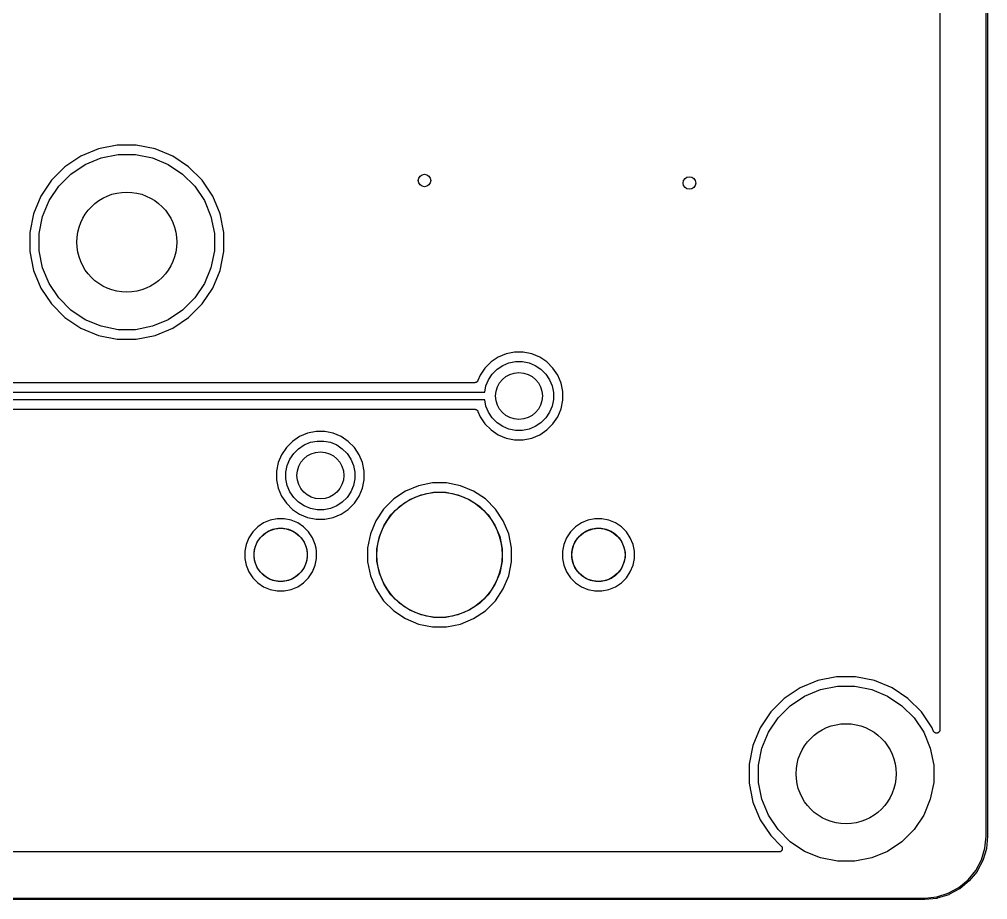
# Model space of a CAD drawing. Extents: x 13 to 148, y -136 to -18.
# Drawn here: x 116.56 to 147.53, y -136.03 to -107.88 of the extents above; entities that cross this region are included whole.
import ezdxf

# ---------------------------------------------------------------- set-up
doc = ezdxf.new("R2010")
doc.units = 0
doc.layers.add('BLACK', color=7, linetype='CONTINUOUS')

msp = doc.modelspace()

# ---------------------------------------------------------------- linework, layer by layer
at = {"layer": 'BLACK', "linetype": 'CONTINUOUS'}
for p, q in [((147.475, -133.999), (147.475, -20.0001)), ((147.525, -19.9988), (147.525, -134.001)), ((146, -23.4111), (146, -130.589)), ((119.096, -112.019), (118.532, -112.253)), ((119.695, -111.9), (119.096, -112.019)), ((120.305, -111.9), (119.695, -111.9)), ((120.904, -112.019), (120.305, -111.9)), ((121.468, -112.253), (120.904, -112.019)), ((118.532, -112.253), (118.024, -112.592)), ((118.674, -112.519), (119.183, -112.308)), ((119.183, -112.308), (119.724, -112.2)), ((119.724, -112.2), (120.276, -112.2)), ((120.276, -112.2), (120.817, -112.308)), ((120.817, -112.308), (121.326, -112.519)), ((121.976, -112.592), (121.468, -112.253)), ((118.024, -112.592), (117.592, -113.024)), ((118.215, -112.825), (118.674, -112.519)), ((121.326, -112.519), (121.785, -112.825)), ((122.408, -113.024), (121.976, -112.592)), ((117.825, -113.215), (118.215, -112.825)), ((121.785, -112.825), (122.175, -113.215)), ((117.592, -113.024), (117.253, -113.532)), ((117.519, -113.674), (117.825, -113.215)), ((122.175, -113.215), (122.481, -113.674)), ((122.747, -113.532), (122.408, -113.024)), ((117.253, -113.532), (117.019, -114.096)), ((122.981, -114.096), (122.747, -113.532)), ((117.308, -114.183), (117.519, -113.674)), ((122.481, -113.674), (122.692, -114.183)), ((117.019, -114.096), (116.9, -114.695)), ((117.2, -114.724), (117.308, -114.183)), ((122.692, -114.183), (122.8, -114.724)), ((123.1, -114.695), (122.981, -114.096)), ((116.9, -114.695), (116.9, -115.305)), ((117.2, -115.276), (117.2, -114.724)), ((122.8, -114.724), (122.8, -115.276)), ((123.1, -115.305), (123.1, -114.695)), ((116.9, -115.305), (117.019, -115.904)), ((117.308, -115.817), (117.2, -115.276)), ((122.8, -115.276), (122.692, -115.817)), ((122.981, -115.904), (123.1, -115.305)), ((117.019, -115.904), (117.253, -116.468)), ((117.519, -116.326), (117.308, -115.817)), ((122.692, -115.817), (122.481, -116.326)), ((122.747, -116.468), (122.981, -115.904)), ((117.825, -116.785), (117.519, -116.326)), ((122.481, -116.326), (122.175, -116.785)), ((117.253, -116.468), (117.592, -116.976)), ((122.408, -116.976), (122.747, -116.468)), ((117.592, -116.976), (118.024, -117.408)), ((118.215, -117.175), (117.825, -116.785)), ((122.175, -116.785), (121.785, -117.175)), ((121.976, -117.408), (122.408, -116.976)), ((118.674, -117.481), (118.215, -117.175)), ((121.785, -117.175), (121.326, -117.481)), ((118.024, -117.408), (118.532, -117.747)), ((119.183, -117.692), (118.674, -117.481)), ((121.326, -117.481), (120.817, -117.692)), ((121.468, -117.747), (121.976, -117.408)), ((118.532, -117.747), (119.096, -117.981)), ((119.724, -117.8), (119.183, -117.692)), ((120.276, -117.8), (119.724, -117.8)), ((120.817, -117.692), (120.276, -117.8)), ((120.904, -117.981), (121.468, -117.747)), ((119.096, -117.981), (119.695, -118.1)), ((119.695, -118.1), (120.305, -118.1)), ((120.305, -118.1), (120.904, -117.981)), ((132.132, -118.574), (131.877, -118.679)), ((132.402, -118.52), (132.132, -118.574)), ((132.678, -118.52), (132.402, -118.52)), ((132.948, -118.574), (132.678, -118.52)), ((133.203, -118.679), (132.948, -118.574)), ((131.648, -118.833), (131.453, -119.028)), ((131.877, -118.679), (131.648, -118.833)), ((132.019, -118.945), (132.219, -118.862)), ((132.219, -118.862), (132.432, -118.82)), ((132.432, -118.82), (132.648, -118.82)), ((132.648, -118.82), (132.861, -118.862)), ((132.861, -118.862), (133.061, -118.945)), ((133.432, -118.833), (133.203, -118.679)), ((133.627, -119.028), (133.432, -118.833)), ((131.453, -119.028), (131.299, -119.257)), ((131.686, -119.219), (131.839, -119.066)), ((131.839, -119.066), (132.019, -118.945)), ((133.061, -118.945), (133.241, -119.066)), ((133.241, -119.066), (133.394, -119.219)), ((133.781, -119.257), (133.627, -119.028)), ((131.127, -119.495), (113.953, -119.495)), ((131.137, -119.494), (131.127, -119.495)), ((131.148, -119.493), (131.137, -119.494)), ((131.149, -119.493), (131.148, -119.493)), ((131.148, -119.493), (131.148, -119.493)), ((131.158, -119.49), (131.149, -119.493)), ((131.168, -119.487), (131.158, -119.49)), ((131.169, -119.487), (131.168, -119.487)), ((131.178, -119.482), (131.169, -119.487)), ((131.169, -119.487), (131.169, -119.487)), ((131.187, -119.477), (131.178, -119.482)), ((131.188, -119.477), (131.187, -119.477)), ((131.196, -119.47), (131.188, -119.477)), ((131.188, -119.477), (131.188, -119.477)), ((131.204, -119.464), (131.196, -119.47)), ((131.205, -119.463), (131.204, -119.463)), ((131.204, -119.463), (131.204, -119.464)), ((131.211, -119.455), (131.205, -119.463)), ((131.218, -119.447), (131.211, -119.455)), ((131.223, -119.437), (131.218, -119.447)), ((131.218, -119.447), (131.218, -119.447)), ((131.218, -119.447), (131.218, -119.447)), ((131.228, -119.429), (131.223, -119.437)), ((131.229, -119.428), (131.228, -119.429)), ((131.299, -119.257), (131.229, -119.427)), ((131.229, -119.427), (131.229, -119.428)), ((131.229, -119.428), (131.229, -119.428)), ((131.229, -119.428), (131.229, -119.428)), ((131.482, -119.599), (131.565, -119.399)), ((131.565, -119.399), (131.686, -119.219)), ((133.394, -119.219), (133.515, -119.399)), ((133.515, -119.399), (133.598, -119.599)), ((133.886, -119.512), (133.781, -119.257)), ((113.637, -119.795), (131.443, -119.795)), ((131.443, -119.795), (131.482, -119.599)), ((133.598, -119.599), (133.64, -119.812)), ((133.64, -119.812), (133.64, -120.028)), ((133.94, -119.782), (133.886, -119.512)), ((133.94, -120.058), (133.94, -119.782)), ((131.443, -120.045), (113.637, -120.045)), ((131.482, -120.241), (131.443, -120.045)), ((133.64, -120.028), (133.598, -120.241)), ((133.886, -120.328), (133.94, -120.058)), ((113.953, -120.345), (131.127, -120.345)), ((131.127, -120.345), (131.128, -120.345)), ((131.128, -120.345), (131.128, -120.345)), ((131.128, -120.345), (131.128, -120.345)), ((131.128, -120.345), (131.129, -120.345)), ((131.129, -120.345), (131.139, -120.346)), ((131.139, -120.346), (131.149, -120.347)), ((131.149, -120.347), (131.15, -120.347)), ((131.15, -120.347), (131.15, -120.347)), ((131.15, -120.347), (131.16, -120.351)), ((131.16, -120.351), (131.17, -120.354)), ((131.17, -120.354), (131.17, -120.354)), ((131.17, -120.354), (131.171, -120.354)), ((131.171, -120.354), (131.18, -120.359)), ((131.18, -120.359), (131.189, -120.364)), ((131.189, -120.364), (131.189, -120.364)), ((131.189, -120.364), (131.189, -120.364)), ((131.189, -120.364), (131.197, -120.371)), ((131.197, -120.371), (131.205, -120.377)), ((131.205, -120.377), (131.205, -120.378)), ((131.205, -120.378), (131.206, -120.378)), ((131.206, -120.378), (131.212, -120.386)), ((131.212, -120.386), (131.219, -120.394)), ((131.219, -120.394), (131.219, -120.394)), ((131.219, -120.394), (131.219, -120.395)), ((131.219, -120.395), (131.224, -120.404)), ((131.224, -120.404), (131.229, -120.413)), ((131.229, -120.413), (131.299, -120.583)), ((131.565, -120.441), (131.482, -120.241)), ((133.598, -120.241), (133.515, -120.441)), ((133.781, -120.583), (133.886, -120.328)), ((131.299, -120.583), (131.453, -120.812)), ((131.686, -120.621), (131.565, -120.441)), ((131.839, -120.774), (131.686, -120.621)), ((133.394, -120.621), (133.241, -120.774)), ((133.515, -120.441), (133.394, -120.621)), ((133.627, -120.812), (133.781, -120.583)), ((131.453, -120.812), (131.648, -121.007)), ((131.648, -121.007), (131.877, -121.161)), ((132.019, -120.895), (131.839, -120.774)), ((132.219, -120.978), (132.019, -120.895)), ((132.432, -121.02), (132.219, -120.978)), ((132.648, -121.02), (132.432, -121.02)), ((132.861, -120.978), (132.648, -121.02)), ((133.061, -120.895), (132.861, -120.978)), ((133.241, -120.774), (133.061, -120.895)), ((133.203, -121.161), (133.432, -121.007)), ((133.432, -121.007), (133.627, -120.812)), ((125.527, -121.219), (125.298, -121.373)), ((125.782, -121.114), (125.527, -121.219)), ((126.052, -121.06), (125.782, -121.114)), ((125.869, -121.402), (126.082, -121.36)), ((126.328, -121.06), (126.052, -121.06)), ((126.082, -121.36), (126.298, -121.36)), ((126.298, -121.36), (126.511, -121.402)), ((126.598, -121.114), (126.328, -121.06)), ((126.853, -121.219), (126.598, -121.114)), ((127.082, -121.373), (126.853, -121.219)), ((131.877, -121.161), (132.132, -121.266)), ((132.132, -121.266), (132.402, -121.32)), ((132.402, -121.32), (132.678, -121.32)), ((132.678, -121.32), (132.948, -121.266)), ((132.948, -121.266), (133.203, -121.161)), ((125.103, -121.568), (124.949, -121.797)), ((125.298, -121.373), (125.103, -121.568)), ((125.336, -121.759), (125.489, -121.606)), ((125.489, -121.606), (125.669, -121.485)), ((125.669, -121.485), (125.869, -121.402)), ((126.511, -121.402), (126.711, -121.485)), ((126.711, -121.485), (126.891, -121.606)), ((126.891, -121.606), (127.044, -121.759)), ((127.277, -121.568), (127.082, -121.373)), ((127.431, -121.797), (127.277, -121.568)), ((124.949, -121.797), (124.844, -122.052)), ((125.132, -122.139), (125.215, -121.939)), ((125.215, -121.939), (125.336, -121.759)), ((127.044, -121.759), (127.165, -121.939)), ((127.165, -121.939), (127.248, -122.139)), ((127.536, -122.052), (127.431, -121.797)), ((124.844, -122.052), (124.79, -122.322)), ((125.09, -122.352), (125.132, -122.139)), ((127.248, -122.139), (127.29, -122.352)), ((127.59, -122.322), (127.536, -122.052)), ((124.79, -122.322), (124.79, -122.598)), ((124.79, -122.598), (124.844, -122.868)), ((125.09, -122.568), (125.09, -122.352)), ((125.132, -122.781), (125.09, -122.568)), ((127.29, -122.568), (127.248, -122.781)), ((127.29, -122.352), (127.29, -122.568)), ((127.536, -122.868), (127.59, -122.598)), ((127.59, -122.598), (127.59, -122.322)), ((124.844, -122.868), (124.949, -123.123)), ((125.215, -122.981), (125.132, -122.781)), ((127.248, -122.781), (127.165, -122.981)), ((127.431, -123.123), (127.536, -122.868)), ((129.329, -122.788), (128.911, -122.962)), ((129.773, -122.7), (129.329, -122.788)), ((130.227, -122.7), (129.773, -122.7)), ((130.671, -122.788), (130.227, -122.7)), ((131.089, -122.962), (130.671, -122.788)), ((124.949, -123.123), (125.103, -123.352)), ((125.336, -123.161), (125.215, -122.981)), ((125.489, -123.314), (125.336, -123.161)), ((127.044, -123.161), (126.891, -123.314)), ((127.165, -122.981), (127.044, -123.161)), ((127.277, -123.352), (127.431, -123.123)), ((128.534, -123.213), (128.213, -123.534)), ((128.911, -122.962), (128.534, -123.213)), ((129.053, -123.228), (129.417, -123.077)), ((129.417, -123.077), (129.803, -123)), ((129.803, -123), (130.197, -123)), ((130.197, -123), (130.583, -123.077)), ((130.583, -123.077), (130.947, -123.228)), ((131.466, -123.213), (131.089, -122.962)), ((131.787, -123.534), (131.466, -123.213)), ((125.103, -123.352), (125.298, -123.547)), ((125.669, -123.435), (125.489, -123.314)), ((125.869, -123.518), (125.669, -123.435)), ((126.082, -123.56), (125.869, -123.518)), ((126.511, -123.518), (126.298, -123.56)), ((126.711, -123.435), (126.511, -123.518)), ((126.891, -123.314), (126.711, -123.435)), ((127.082, -123.547), (127.277, -123.352)), ((128.446, -123.725), (128.725, -123.446)), ((128.725, -123.446), (129.053, -123.228)), ((130.947, -123.228), (131.275, -123.446)), ((131.275, -123.446), (131.554, -123.725)), ((125.298, -123.547), (125.527, -123.701)), ((125.527, -123.701), (125.782, -123.806)), ((125.782, -123.806), (126.052, -123.86)), ((126.298, -123.56), (126.082, -123.56)), ((126.328, -123.86), (126.598, -123.806)), ((126.598, -123.806), (126.853, -123.701)), ((126.853, -123.701), (127.082, -123.547)), ((128.213, -123.534), (127.962, -123.911)), ((128.228, -124.053), (128.446, -123.725)), ((131.554, -123.725), (131.772, -124.053)), ((132.038, -123.911), (131.787, -123.534)), ((124.187, -124.107), (124.027, -124.267)), ((124.375, -123.981), (124.187, -124.107)), ((124.585, -123.894), (124.375, -123.981)), ((124.807, -123.85), (124.585, -123.894)), ((125.033, -123.85), (124.807, -123.85)), ((125.255, -123.894), (125.033, -123.85)), ((125.465, -123.981), (125.255, -123.894)), ((125.653, -124.107), (125.465, -123.981)), ((125.813, -124.267), (125.653, -124.107)), ((126.052, -123.86), (126.328, -123.86)), ((127.962, -123.911), (127.788, -124.329)), ((128.077, -124.417), (128.228, -124.053)), ((131.772, -124.053), (131.923, -124.417)), ((132.212, -124.329), (132.038, -123.911)), ((134.347, -124.107), (134.187, -124.267)), ((134.535, -123.981), (134.347, -124.107)), ((134.745, -123.894), (134.535, -123.981)), ((134.967, -123.85), (134.745, -123.894)), ((135.193, -123.85), (134.967, -123.85)), ((135.415, -123.894), (135.193, -123.85)), ((135.625, -123.981), (135.415, -123.894)), ((135.813, -124.107), (135.625, -123.981)), ((135.973, -124.267), (135.813, -124.107)), ((123.901, -124.455), (123.814, -124.665)), ((124.027, -124.267), (123.901, -124.455)), ((124.167, -124.597), (124.26, -124.458)), ((124.26, -124.458), (124.378, -124.34)), ((124.378, -124.34), (124.517, -124.247)), ((124.517, -124.247), (124.672, -124.183)), ((124.672, -124.183), (124.836, -124.15)), ((124.836, -124.15), (125.004, -124.15)), ((125.004, -124.15), (125.168, -124.183)), ((125.168, -124.183), (125.323, -124.247)), ((125.323, -124.247), (125.462, -124.34)), ((125.462, -124.34), (125.58, -124.458)), ((125.58, -124.458), (125.673, -124.597)), ((125.939, -124.455), (125.813, -124.267)), ((126.026, -124.665), (125.939, -124.455)), ((127.788, -124.329), (127.7, -124.773)), ((128, -124.803), (128.077, -124.417)), ((131.923, -124.417), (132, -124.803)), ((132.3, -124.773), (132.212, -124.329)), ((134.061, -124.455), (133.974, -124.665)), ((134.187, -124.267), (134.061, -124.455)), ((134.327, -124.597), (134.42, -124.458)), ((134.42, -124.458), (134.538, -124.34)), ((134.538, -124.34), (134.677, -124.247)), ((134.677, -124.247), (134.832, -124.183)), ((134.832, -124.183), (134.996, -124.15)), ((134.996, -124.15), (135.164, -124.15)), ((135.164, -124.15), (135.328, -124.183)), ((135.328, -124.183), (135.483, -124.247)), ((135.483, -124.247), (135.622, -124.34)), ((135.622, -124.34), (135.74, -124.458)), ((135.74, -124.458), (135.833, -124.597)), ((136.099, -124.455), (135.973, -124.267)), ((136.186, -124.665), (136.099, -124.455)), ((123.814, -124.665), (123.77, -124.887)), ((124.07, -124.916), (124.103, -124.752)), ((124.103, -124.752), (124.167, -124.597)), ((125.673, -124.597), (125.737, -124.752)), ((125.737, -124.752), (125.77, -124.916)), ((126.05, -124.784), (126.026, -124.665)), ((133.974, -124.665), (133.93, -124.887)), ((134.23, -124.916), (134.263, -124.752)), ((134.263, -124.752), (134.327, -124.597)), ((135.833, -124.597), (135.897, -124.752)), ((135.897, -124.752), (135.93, -124.916)), ((136.23, -124.887), (136.186, -124.665)), ((123.77, -124.887), (123.77, -125.113)), ((124.07, -125.084), (124.07, -124.916)), ((125.77, -124.916), (125.77, -125.084)), ((126.07, -124.887), (126.05, -124.784)), ((126.05, -124.784), (126.05, -124.784)), ((126.07, -125.113), (126.07, -124.887)), ((127.7, -124.773), (127.7, -125.227)), ((128, -125.197), (128, -124.803)), ((132, -124.803), (132, -125.197)), ((132.3, -125.227), (132.3, -124.773)), ((133.93, -124.887), (133.93, -125.113)), ((134.23, -125.084), (134.23, -124.916)), ((135.93, -124.916), (135.93, -125.084)), ((136.23, -125.113), (136.23, -124.887)), ((123.77, -125.113), (123.814, -125.335)), ((123.814, -125.335), (123.901, -125.545)), ((124.103, -125.248), (124.07, -125.084)), ((124.167, -125.403), (124.103, -125.248)), ((125.737, -125.248), (125.673, -125.403)), ((125.77, -125.084), (125.737, -125.248)), ((125.939, -125.545), (126.026, -125.335)), ((126.026, -125.335), (126.07, -125.113)), ((127.7, -125.227), (127.788, -125.671)), ((128.077, -125.583), (128, -125.197)), ((132, -125.197), (131.923, -125.583)), ((132.212, -125.671), (132.3, -125.227)), ((133.93, -125.113), (133.974, -125.335)), ((133.974, -125.335), (134.061, -125.545)), ((134.263, -125.248), (134.23, -125.084)), ((134.327, -125.403), (134.263, -125.248)), ((135.897, -125.248), (135.833, -125.403)), ((135.93, -125.084), (135.897, -125.248)), ((136.099, -125.545), (136.186, -125.335)), ((136.186, -125.335), (136.23, -125.113)), ((123.901, -125.545), (124.027, -125.733)), ((124.26, -125.542), (124.167, -125.403)), ((124.378, -125.66), (124.26, -125.542)), ((124.517, -125.753), (124.378, -125.66)), ((125.462, -125.66), (125.323, -125.753)), ((125.58, -125.542), (125.462, -125.66)), ((125.673, -125.403), (125.58, -125.542)), ((125.813, -125.733), (125.939, -125.545)), ((127.788, -125.671), (127.962, -126.089)), ((128.228, -125.947), (128.077, -125.583)), ((131.923, -125.583), (131.772, -125.947)), ((132.038, -126.089), (132.212, -125.671)), ((134.061, -125.545), (134.187, -125.733)), ((134.42, -125.542), (134.327, -125.403)), ((134.538, -125.66), (134.42, -125.542)), ((134.677, -125.753), (134.538, -125.66)), ((135.622, -125.66), (135.483, -125.753)), ((135.74, -125.542), (135.622, -125.66)), ((135.833, -125.403), (135.74, -125.542)), ((135.973, -125.733), (136.099, -125.545)), ((124.027, -125.733), (124.187, -125.893)), ((124.187, -125.893), (124.375, -126.019)), ((124.672, -125.817), (124.517, -125.753)), ((124.836, -125.85), (124.672, -125.817)), ((125.004, -125.85), (124.836, -125.85)), ((125.168, -125.817), (125.004, -125.85)), ((125.323, -125.753), (125.168, -125.817)), ((125.465, -126.019), (125.653, -125.893)), ((125.653, -125.893), (125.813, -125.733)), ((128.446, -126.275), (128.228, -125.947)), ((131.772, -125.947), (131.554, -126.275)), ((134.187, -125.733), (134.347, -125.893)), ((134.347, -125.893), (134.535, -126.019)), ((134.832, -125.817), (134.677, -125.753)), ((134.996, -125.85), (134.832, -125.817)), ((135.164, -125.85), (134.996, -125.85)), ((135.328, -125.817), (135.164, -125.85)), ((135.483, -125.753), (135.328, -125.817)), ((135.625, -126.019), (135.813, -125.893)), ((135.813, -125.893), (135.973, -125.733)), ((124.375, -126.019), (124.585, -126.106)), ((124.585, -126.106), (124.807, -126.15)), ((124.807, -126.15), (125.033, -126.15)), ((125.033, -126.15), (125.255, -126.106)), ((125.255, -126.106), (125.465, -126.019)), ((127.962, -126.089), (128.213, -126.466)), ((128.725, -126.554), (128.446, -126.275)), ((131.554, -126.275), (131.275, -126.554)), ((131.787, -126.466), (132.038, -126.089)), ((134.535, -126.019), (134.745, -126.106)), ((134.745, -126.106), (134.967, -126.15)), ((134.967, -126.15), (135.193, -126.15)), ((135.193, -126.15), (135.415, -126.106)), ((135.415, -126.106), (135.625, -126.019)), ((128.213, -126.466), (128.534, -126.787)), ((129.053, -126.772), (128.725, -126.554)), ((131.275, -126.554), (130.947, -126.772)), ((131.466, -126.787), (131.787, -126.466)), ((128.534, -126.787), (128.911, -127.038)), ((129.417, -126.923), (129.053, -126.772)), ((129.803, -127), (129.417, -126.923)), ((130.583, -126.923), (130.197, -127)), ((130.947, -126.772), (130.583, -126.923)), ((131.089, -127.038), (131.466, -126.787)), ((128.911, -127.038), (129.329, -127.212)), ((129.329, -127.212), (129.773, -127.3)), ((130.197, -127), (129.803, -127)), ((130.227, -127.3), (130.671, -127.212)), ((130.671, -127.212), (131.089, -127.038)), ((129.773, -127.3), (130.227, -127.3)), ((142.096, -129.019), (141.532, -129.253)), ((142.695, -128.9), (142.096, -129.019)), ((143.305, -128.9), (142.695, -128.9)), ((143.904, -129.019), (143.305, -128.9)), ((144.468, -129.253), (143.904, -129.019)), ((141.532, -129.253), (141.024, -129.592)), ((141.674, -129.519), (142.183, -129.308)), ((142.183, -129.308), (142.724, -129.2)), ((142.724, -129.2), (143.276, -129.2)), ((143.276, -129.2), (143.817, -129.308)), ((143.817, -129.308), (144.326, -129.519)), ((144.976, -129.592), (144.468, -129.253)), ((141.024, -129.592), (140.592, -130.024)), ((141.215, -129.825), (141.674, -129.519)), ((144.326, -129.519), (144.785, -129.825)), ((145.408, -130.024), (144.976, -129.592)), ((140.592, -130.024), (140.253, -130.532)), ((140.825, -130.215), (141.215, -129.825)), ((144.785, -129.825), (145.175, -130.215)), ((145.747, -130.532), (145.408, -130.024)), ((140.519, -130.674), (140.825, -130.215)), ((145.175, -130.215), (145.481, -130.674)), ((140.253, -130.532), (140.019, -131.096)), ((145.788, -130.631), (145.747, -130.532)), ((145.794, -130.641), (145.788, -130.631)), ((145.798, -130.65), (145.794, -130.641)), ((145.805, -130.658), (145.798, -130.65)), ((145.798, -130.65), (145.798, -130.65)), ((145.798, -130.65), (145.798, -130.65)), ((145.981, -130.651), (145.974, -130.659)), ((145.986, -130.641), (145.981, -130.651)), ((145.981, -130.651), (145.981, -130.651)), ((145.981, -130.651), (145.981, -130.651)), ((145.991, -130.632), (145.986, -130.641)), ((145.994, -130.622), (145.991, -130.632)), ((145.991, -130.632), (145.991, -130.632)), ((145.991, -130.632), (145.991, -130.632)), ((145.998, -130.612), (145.994, -130.622)), ((145.999, -130.601), (145.998, -130.612)), ((145.998, -130.612), (145.998, -130.612)), ((145.998, -130.612), (145.998, -130.612)), ((146, -130.59), (145.999, -130.601)), ((146, -130.589), (146, -130.59)), ((146, -130.59), (146, -130.59)), ((146, -130.59), (146, -130.59)), ((146, -130.59), (146, -130.59)), ((140.308, -131.183), (140.519, -130.674)), ((145.481, -130.674), (145.692, -131.183)), ((145.812, -130.666), (145.805, -130.658)), ((145.812, -130.667), (145.812, -130.666)), ((145.82, -130.673), (145.812, -130.667)), ((145.812, -130.667), (145.812, -130.667)), ((145.828, -130.68), (145.82, -130.673)), ((145.829, -130.68), (145.828, -130.68)), ((145.838, -130.685), (145.829, -130.68)), ((145.829, -130.68), (145.829, -130.68)), ((145.847, -130.69), (145.838, -130.685)), ((145.848, -130.69), (145.847, -130.69)), ((145.847, -130.69), (145.847, -130.69)), ((145.858, -130.694), (145.848, -130.69)), ((145.868, -130.697), (145.858, -130.694)), ((145.879, -130.698), (145.868, -130.697)), ((145.868, -130.697), (145.868, -130.697)), ((145.868, -130.697), (145.868, -130.697)), ((145.889, -130.699), (145.879, -130.698)), ((145.9, -130.698), (145.889, -130.699)), ((145.889, -130.699), (145.889, -130.699)), ((145.889, -130.699), (145.889, -130.699)), ((145.911, -130.697), (145.9, -130.698)), ((145.921, -130.694), (145.911, -130.697)), ((145.911, -130.697), (145.911, -130.697)), ((145.911, -130.697), (145.911, -130.697)), ((145.931, -130.691), (145.921, -130.694)), ((145.941, -130.686), (145.931, -130.691)), ((145.931, -130.691), (145.931, -130.691)), ((145.931, -130.691), (145.931, -130.691)), ((145.95, -130.681), (145.941, -130.686)), ((145.959, -130.674), (145.95, -130.681)), ((145.95, -130.681), (145.95, -130.681)), ((145.95, -130.681), (145.95, -130.681)), ((145.967, -130.668), (145.959, -130.674)), ((145.974, -130.659), (145.967, -130.667)), ((145.967, -130.667), (145.967, -130.667)), ((145.967, -130.667), (145.967, -130.668)), ((140.019, -131.096), (139.9, -131.695)), ((140.2, -131.724), (140.308, -131.183)), ((145.692, -131.183), (145.8, -131.724)), ((139.9, -131.695), (139.9, -132.305)), ((140.2, -132.276), (140.2, -131.724)), ((145.8, -131.724), (145.8, -132.276)), ((139.9, -132.305), (140.019, -132.904)), ((140.308, -132.817), (140.2, -132.276)), ((145.8, -132.276), (145.692, -132.817)), ((140.519, -133.326), (140.308, -132.817)), ((145.692, -132.817), (145.481, -133.326)), ((140.019, -132.904), (140.253, -133.468)), ((140.825, -133.785), (140.519, -133.326)), ((145.481, -133.326), (145.175, -133.785)), ((140.253, -133.468), (140.592, -133.976)), ((140.592, -133.976), (140.928, -134.312)), ((141.215, -134.175), (140.825, -133.785)), ((145.175, -133.785), (144.785, -134.175)), ((147.437, -134.384), (147.475, -133.999)), ((147.525, -134.002), (147.487, -134.391)), ((147.525, -134.001), (147.525, -134.002)), ((147.525, -134.002), (147.525, -134.002)), ((140.928, -134.312), (140.929, -134.313)), ((140.929, -134.313), (140.929, -134.313)), ((140.929, -134.313), (140.929, -134.313)), ((140.929, -134.313), (140.929, -134.313)), ((140.929, -134.313), (140.936, -134.322)), ((140.936, -134.322), (140.942, -134.33)), ((140.942, -134.33), (140.943, -134.33)), ((140.943, -134.33), (140.943, -134.33)), ((140.943, -134.33), (140.947, -134.339)), ((140.947, -134.339), (140.952, -134.349)), ((140.952, -134.349), (140.952, -134.349)), ((140.952, -134.349), (140.953, -134.349)), ((140.953, -134.349), (140.955, -134.359)), ((140.955, -134.359), (140.958, -134.369)), ((141.674, -134.481), (141.215, -134.175)), ((144.785, -134.175), (144.326, -134.481)), ((140.85, -134.5), (19.1496, -134.5)), ((140.861, -134.499), (140.85, -134.5)), ((140.871, -134.498), (140.861, -134.499)), ((140.872, -134.498), (140.871, -134.498)), ((140.882, -134.495), (140.872, -134.498)), ((140.872, -134.498), (140.872, -134.498)), ((140.892, -134.492), (140.882, -134.495)), ((140.902, -134.487), (140.892, -134.492)), ((140.892, -134.492), (140.892, -134.492)), ((140.892, -134.492), (140.892, -134.492)), ((140.911, -134.482), (140.902, -134.487)), ((140.92, -134.475), (140.911, -134.482)), ((140.911, -134.482), (140.911, -134.482)), ((140.911, -134.482), (140.911, -134.482)), ((140.928, -134.468), (140.92, -134.475)), ((140.935, -134.46), (140.928, -134.468)), ((140.928, -134.468), (140.928, -134.468)), ((140.928, -134.468), (140.928, -134.468)), ((140.941, -134.452), (140.935, -134.46)), ((140.942, -134.452), (140.941, -134.452)), ((140.941, -134.452), (140.941, -134.452)), ((140.947, -134.442), (140.942, -134.452)), ((140.952, -134.433), (140.947, -134.442)), ((140.955, -134.422), (140.952, -134.433)), ((140.952, -134.433), (140.952, -134.433)), ((140.952, -134.433), (140.952, -134.433)), ((140.958, -134.412), (140.955, -134.422)), ((140.958, -134.369), (140.958, -134.37)), ((140.958, -134.37), (140.958, -134.37)), ((140.958, -134.37), (140.959, -134.38)), ((140.959, -134.402), (140.958, -134.412)), ((140.958, -134.412), (140.958, -134.412)), ((140.958, -134.412), (140.958, -134.412)), ((140.959, -134.38), (140.96, -134.391)), ((140.96, -134.391), (140.959, -134.402)), ((140.96, -134.391), (140.96, -134.391)), ((140.96, -134.391), (140.96, -134.391)), ((142.183, -134.692), (141.674, -134.481)), ((144.326, -134.481), (143.817, -134.692)), ((147.326, -134.753), (147.437, -134.384)), ((147.486, -134.396), (147.373, -134.769)), ((147.487, -134.391), (147.486, -134.394)), ((147.486, -134.394), (147.486, -134.396)), ((147.487, -134.391), (147.487, -134.391)), ((142.724, -134.8), (142.183, -134.692)), ((143.276, -134.8), (142.724, -134.8)), ((143.817, -134.692), (143.276, -134.8)), ((147.145, -135.093), (147.326, -134.753)), ((147.371, -134.774), (147.188, -135.119)), ((147.372, -134.772), (147.371, -134.774)), ((147.373, -134.77), (147.372, -134.772)), ((147.373, -134.769), (147.373, -134.77)), ((146.901, -135.392), (147.145, -135.093)), ((147.185, -135.123), (146.939, -135.425)), ((147.186, -135.121), (147.185, -135.123)), ((147.188, -135.119), (147.186, -135.121)), ((147.188, -135.119), (147.188, -135.119)), ((146.604, -135.637), (146.901, -135.392)), ((146.935, -135.429), (146.634, -135.677)), ((146.937, -135.427), (146.935, -135.429)), ((146.938, -135.425), (146.937, -135.427)), ((146.939, -135.425), (146.938, -135.425)), ((145.897, -135.935), (146.265, -135.821)), ((146.282, -135.868), (145.91, -135.983)), ((146.265, -135.821), (146.604, -135.637)), ((146.284, -135.867), (146.282, -135.868)), ((146.287, -135.866), (146.284, -135.867)), ((146.63, -135.68), (146.287, -135.866)), ((146.287, -135.866), (146.287, -135.866)), ((146.632, -135.679), (146.63, -135.68)), ((146.634, -135.678), (146.632, -135.679)), ((146.634, -135.677), (146.634, -135.678)), ((145.501, -136.025), (14.9988, -136.025)), ((15.0012, -135.975), (145.5, -135.975)), ((145.5, -135.975), (145.513, -135.975)), ((145.514, -136.025), (145.501, -136.025)), ((145.501, -136.025), (145.501, -136.025)), ((145.513, -135.975), (145.897, -135.935)), ((145.515, -136.025), (145.514, -136.025)), ((145.516, -136.025), (145.515, -136.025)), ((145.517, -136.025), (145.516, -136.025)), ((145.905, -135.984), (145.517, -136.025)), ((145.907, -135.984), (145.905, -135.984)), ((145.909, -135.983), (145.907, -135.984)), ((145.91, -135.983), (145.909, -135.983))]:
    msp.add_line(p, q, dxfattribs=at)
at = {"layer": 'BLACK'}
for centre, radius in [((129.52, -113.03), 0.2), ((137.99, -113.11), 0.2), ((120, -115), 1.6), ((120, -115), 1.6), ((132.54, -119.92), 0.75), ((132.54, -119.92), 0.75), ((126.19, -122.46), 0.75), ((126.19, -122.46), 0.75), ((130, -125), 2), ((130, -125), 2), ((124.92, -125), 0.85), ((124.92, -125), 0.85), ((135.08, -125), 0.85), ((135.08, -125), 0.85), ((143, -132), 1.6), ((143, -132), 1.6)]:
    msp.add_circle(centre, radius, dxfattribs=at)

doc.saveas('drawing.dxf')
